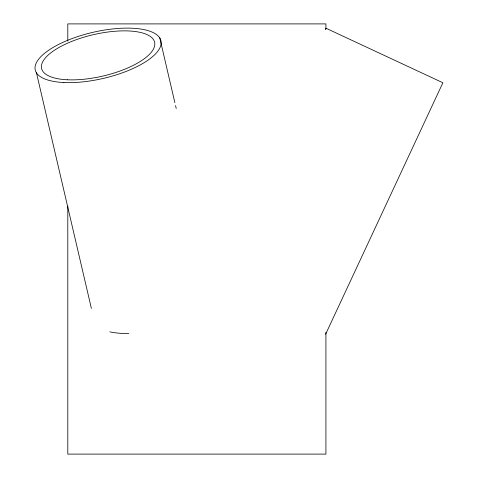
<?xml version="1.0" encoding="UTF-8"?>
<svg xmlns="http://www.w3.org/2000/svg" width="478" height="478" viewBox="0 0 478 478"><rect width="100%" height="100%" fill="white"/><g stroke="black" fill="none" stroke-linecap="round" stroke-linejoin="round"><path stroke-width="0.72" d="M325.285 29.552L325.918 28.202L442.885 82.748L325.626 334.212M159.772 37.911L174.864 102.639M175.54 105.548L176.221 108.458M36.453 72.805L91.388 308.43M325.918 29.128L325.918 23.9L67.798 23.9L67.798 41.078M325.918 332.359L325.918 454.1L67.798 454.1L67.798 206.138M128.857 333.519A64.53 23.619 -13.1 0 1 109.844 331.846M63.897 82.521A64.53 23.619 -13.1 0 0 161.104 43.934A64.53 23.619 -13.1 0 0 69.328 39.626A64.53 23.619 -13.1 0 0 63.897 82.521M67.35 79.778A58.023 21.235 -13.1 0 0 154.752 45.087A58.023 21.235 -13.1 0 0 72.232 41.216A58.023 21.235 -13.1 0 0 67.35 79.778"/></g></svg>
